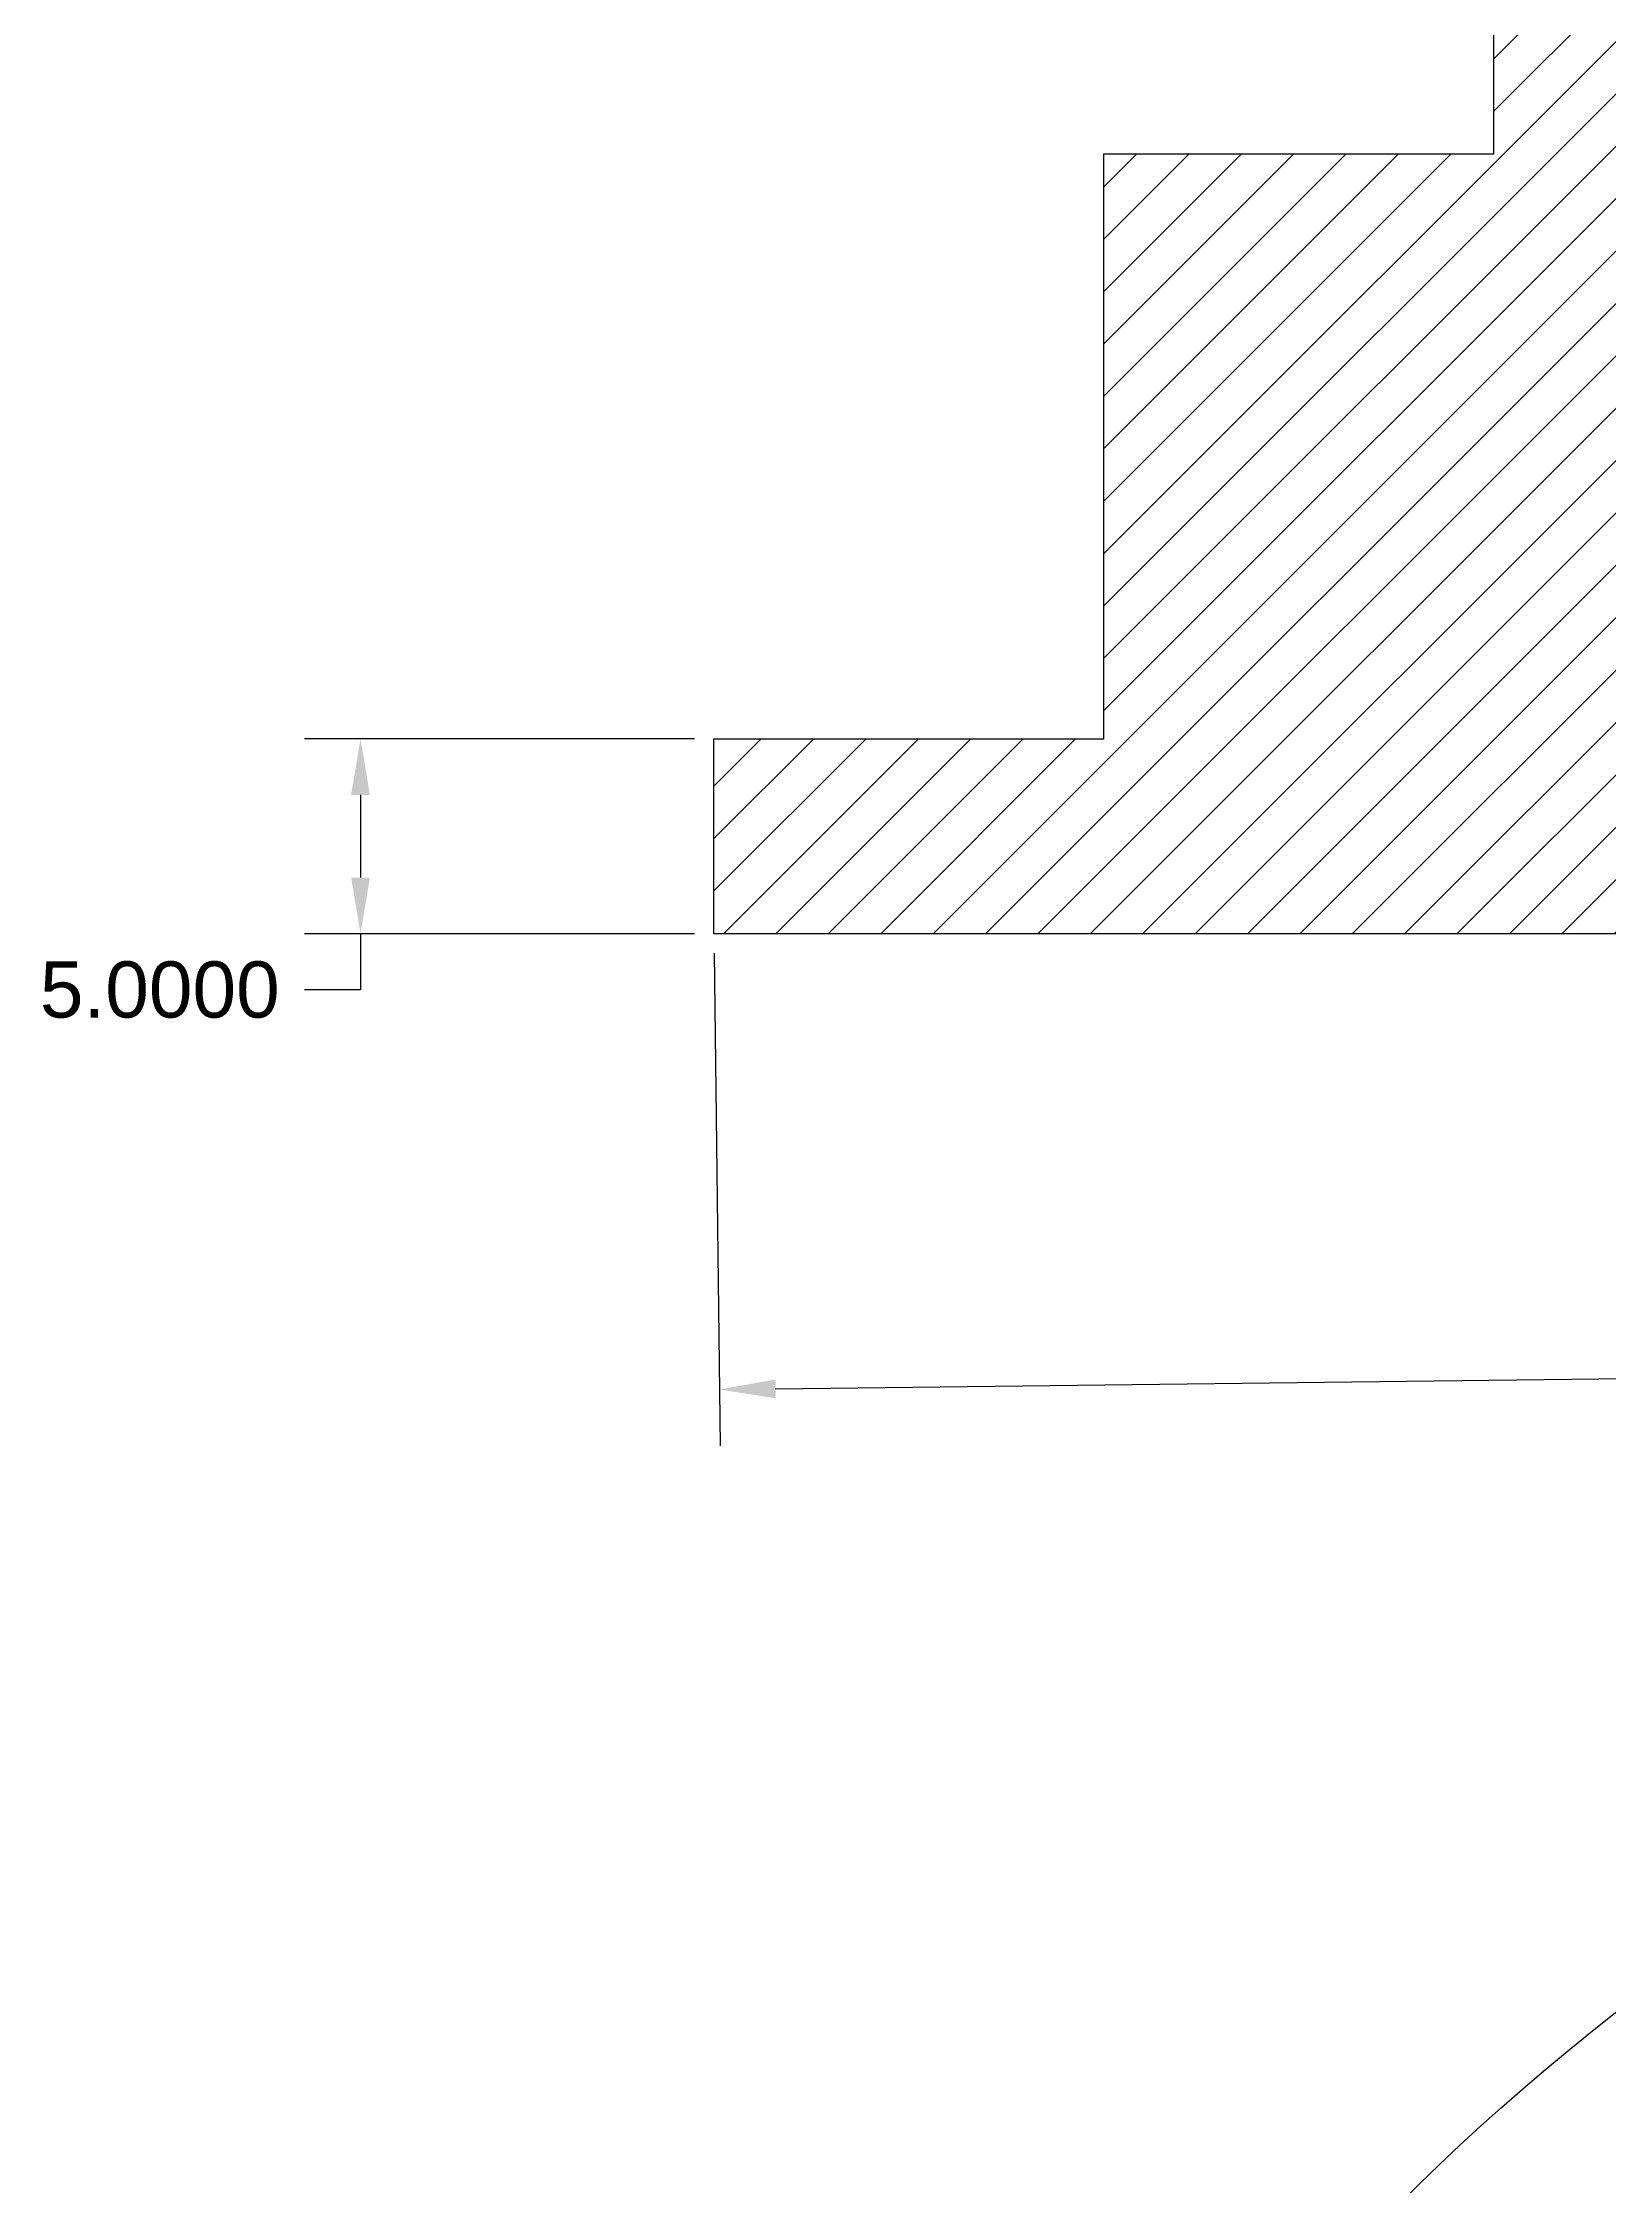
# Model space of a CAD drawing. Header units: inches. Extents: x 110 to 271, y -143 to 148.
# Drawn here: x 110.2 to 150.3, y 37.9 to 92.8 of the extents above; entities that cross this region are included whole.
import ezdxf

# ---------------------------------------------------------------- set-up
doc = ezdxf.new("R2010")
doc.units = ezdxf.units.IN
doc.header["$MEASUREMENT"] = 0
doc.styles.get("Standard").update_dxf_attribs({"font": 'Arial.ttf'})
doc.dimstyles.new('Annotative', dxfattribs={"dimscale": 0, "dimtxt": 0.18, "dimasz": 0.18, "dimexe": 0.18, "dimexo": 0.0625, "dimgap": 0.09, "dimtad": 0, "dimtih": 1, "dimtoh": 1, "dimdec": 4, "dimzin": 0, "dimdsep": 46, "dimtxsty": 'Standard', "dimcen": 0.09, "dimadec": 0, "dimazin": 0, "dimtfac": 1, "dimtdec": 4, "dimtofl": 0, "dimtmove": 0, "dimatfit": 3, "dimfxl": 1, "dimtolj": 1, "dimtzin": 0, "dimarcsym": 0})

# ---------------------------------------------------------------- blocks, each defined once
blk = doc.blocks.new('*D6')
at = {"color": 0, "lineweight": -2, "transparency": 16777216}
for p, q in [((126.915, 74.985), (116.911, 74.985)), ((118.351, 73.545), (118.351, 71.425)), ((126.915, 69.985), (116.911, 69.985)), ((118.351, 69.985), (118.351, 68.545)), ((118.351, 68.545), (116.911, 68.545))]:
    blk.add_line(p, q, dxfattribs=at)
at = {"color": 0, "transparency": 16777216}
for points in [[(118.111, 73.545), (118.591, 73.545), (118.351, 74.985)], [(118.111, 71.425), (118.591, 71.425), (118.351, 69.985)]]:
    blk.add_solid(points, dxfattribs=at)
at = {"layer": 'Defpoints', "color": 0, "transparency": 16777216}
for p in [(127.415, 74.985), (118.351, 69.985), (127.415, 69.985)]:
    blk.add_point(p, dxfattribs=at)
at = {"color": 0, "transparency": 16777216, "insert": (113.204, 68.545), "char_height": 1.44, "attachment_point": 5}
blk.add_mtext('\\A1;5.0000', dxfattribs=at)
blk = doc.blocks.new('*D12')
at = {"color": 0, "lineweight": -2, "transparency": 16777216}
for p, q in [((247.421, 70.925), (247.573, 58.295)), ((127.421, 69.485), (127.573, 56.855)), ((246.116, 59.718), (192.315, 59.072)), ((128.996, 58.312), (182.796, 58.958))]:
    blk.add_line(p, q, dxfattribs=at)
at = {"color": 0, "transparency": 16777216}
for points in [[(246.113, 59.958), (246.119, 59.478), (247.556, 59.735)], [(128.993, 58.552), (128.998, 58.072), (127.556, 58.295)]]:
    blk.add_solid(points, dxfattribs=at)
at = {"layer": 'Defpoints', "color": 0, "transparency": 16777216}
for p in [(247.415, 71.425), (127.415, 69.985), (247.556, 59.735)]:
    blk.add_point(p, dxfattribs=at)
at = {"color": 0, "transparency": 16777216, "insert": (187.556, 59.015), "char_height": 1.44, "attachment_point": 5}
blk.add_mtext('\\A1;120.0086', dxfattribs=at)

msp = doc.modelspace()

# ---------------------------------------------------------------- hatches: boundary and pattern name
h = msp.add_hatch()
h.set_pattern_fill('ANSI31', color=256, scale=7.6)
h.set_pattern_definition([(45, (-402.1368, -256.9428), (-0.6717514, 0.6717514), [])])
h.paths.add_polyline_path([(162.41538, 124.9846), (147.41538, 124.9846), (147.41538, 89.9846), (137.41538, 89.9846), (137.41538, 74.9846), (127.41538, 74.9846), (127.41538, 69.9846), (152.41538, 69.9846), (152.41538, 79.9846), (162.41538, 79.9846)])

# ---------------------------------------------------------------- linework, layer by layer
for p, q in [((147.41538, 89.9846), (147.41538, 124.9846)), ((137.41538, 74.9846), (137.41538, 89.9846)), ((137.41538, 89.9846), (147.41538, 89.9846)), ((127.41538, 69.9846), (127.41538, 74.9846)), ((127.41538, 74.9846), (137.41538, 74.9846)), ((247.41538, 69.9846), (127.41538, 69.9846))]:
    msp.add_line(p, q)
msp.add_circle((187.41538, -5.0154), 60)

# ---------------------------------------------------------------- dimensions: what is measured, and where the dimension line sits
dim = msp.add_linear_dim(base=(118.35094, 69.9846), p1=(127.41538, 74.9846), p2=(127.41538, 69.9846), angle=90, dimstyle='Annotative')
dim.commit()
dim.dimension.update_dxf_attribs({"geometry": '*D6', "text_midpoint": (113.20436, 68.5446)})
dim = msp.add_aligned_dim(p1=(127.41538, 69.9846), p2=(247.41538, 71.4246), distance=-11.69061, dimstyle='Annotative')
dim.commit()
dim.dimension.update_dxf_attribs({"geometry": '*D12', "text_midpoint": (187.55566, 59.01483)})

doc.saveas('drawing.dxf')
